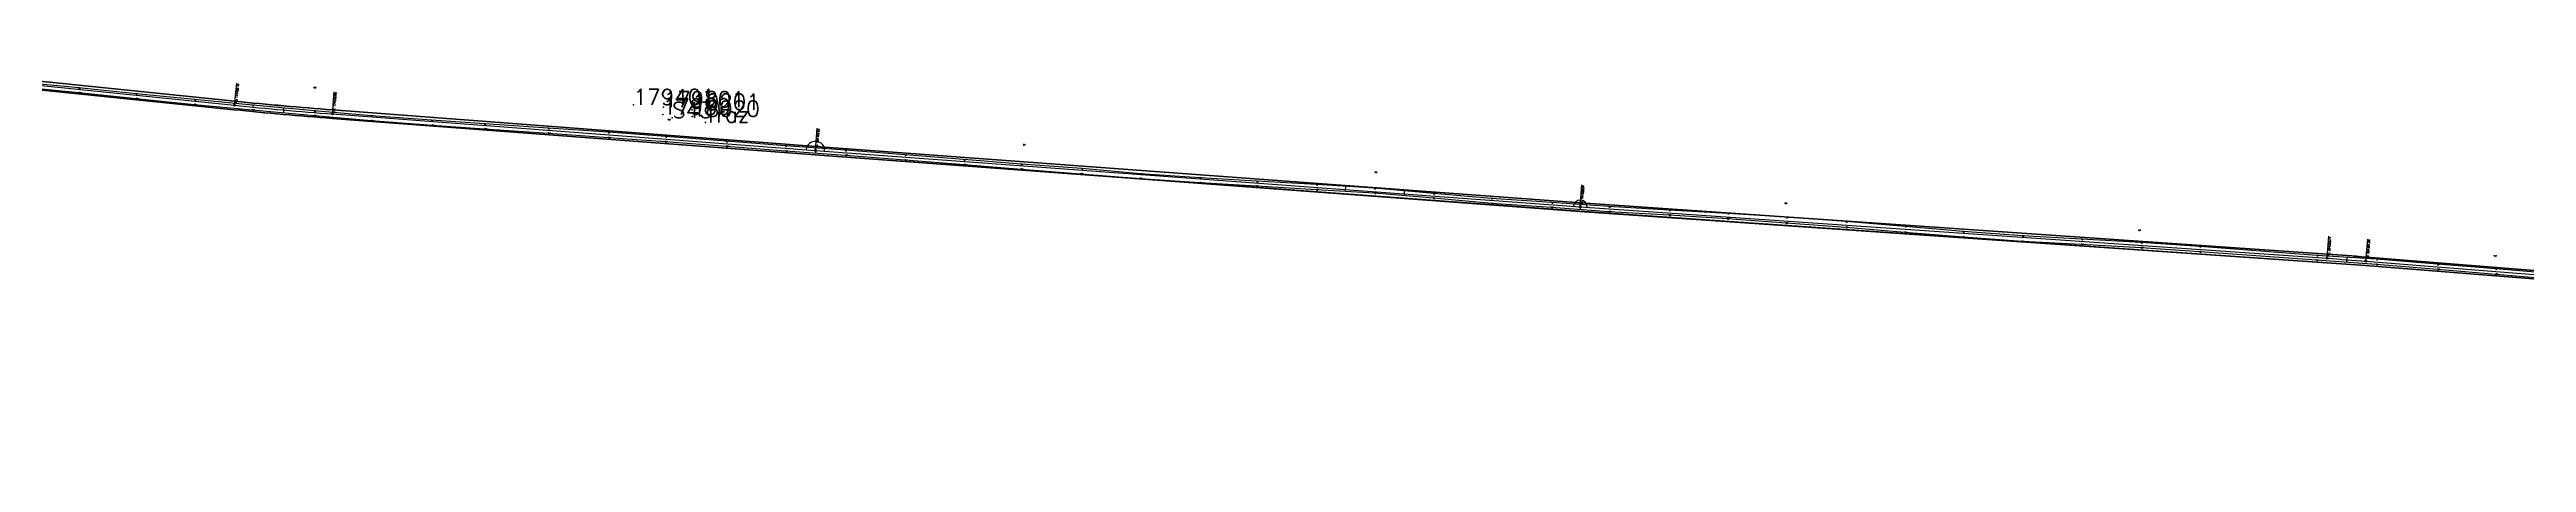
# Model space of a CAD drawing. Header units: metres. Extents: x 324293 to 653279, y 3585589 to 7191434.
# Drawn here: x 344462 to 347806, y 3586676 to 3587233 of the extents above; entities that cross this region are included whole.
import ezdxf

# ---------------------------------------------------------------- set-up
doc = ezdxf.new("R2010")
doc.units = ezdxf.units.M
for name, color, linetype in [('C-ROAD-CNTR-N', 92, 'Continuous'), ('C-ROAD-STAN', 11, 'Continuous'), ('FeatureAttribs', 7, 'Continuous'), ('tarh', 6, 'Continuous'), ('V-NODE', 1, 'Continuous'), ('V-NODE-TEXT', 11, 'Continuous'), ('Waypoint', 7, 'Continuous')]:
    doc.layers.add(name, color=color, linetype=linetype)
doc.styles.get("Standard").update_dxf_attribs({"font": 'simplex.shx'})
doc.dimstyles.get("Standard").update_dxf_attribs({"dimtxt": 0.18, "dimasz": 0.18, "dimexe": 0.18, "dimexo": 0.0625, "dimgap": 0.09, "dimtad": 0, "dimtih": 1, "dimtoh": 1, "dimdec": 4, "dimzin": 0, "dimdsep": 46, "dimtxsty": 'Standard', "dimcen": 0.09, "dimadec": 0, "dimazin": 0, "dimtfac": 1, "dimtdec": 4, "dimtofl": 0, "dimtmove": 0, "dimatfit": 3, "dimfxl": 1, "dimtolj": 1, "dimtzin": 0, "dimarcsym": 0})

# ---------------------------------------------------------------- blocks, each defined once
blk = doc.blocks.new('*U245')
at = {"color": 0, "linetype": 'ByBlock', "lineweight": -2, "transparency": 16777216}
for p, q in [((-1, -1), (1, 1)), ((-1, 1), (1, -1))]:
    blk.add_line(p, q, dxfattribs=at)
blk.add_circle((0, 0), 0.5, dxfattribs=at)
blk = doc.blocks.new('*D536')
at = {"layer": 'Defpoints', "color": 0, "transparency": 16777216}
for p in [(344844, 3587146), (345503, 3587107.1), (345496, 3587096.8), (345496, 3587096.8), (346528.4, 3587020.7)]:
    blk.add_point(p, dxfattribs=at)
at = {"layer": 'tarh', "color": 0, "lineweight": -2, "transparency": 16777216}
for start, end in [(87.3395, 174.8571), (356.6126, 84.1269)]:
    blk.add_arc((345496, 3587096.8), 12.4, start, end, dxfattribs=at)
at = {"layer": 'tarh', "color": 0, "transparency": 16777216}
for points in [[(345483.7, 3587097.9), (345483.6, 3587097.9), (345483.6, 3587097.8)], [(345508.5, 3587096.1), (345508.4, 3587096.1), (345508.4, 3587095.9)]]:
    blk.add_solid(points, dxfattribs=at)
at = {"layer": 'tarh', "color": 0, "transparency": 16777216, "insert": (345497, 3587109.2), "char_height": 0.18, "attachment_point": 5}
blk.add_mtext('\\A1;180°', dxfattribs=at)
blk = doc.blocks.new('*D537')
at = {"layer": 'Defpoints', "color": 0, "transparency": 16777216}
for p in [(345496, 3587096.8), (346528.4, 3587020.7), (346528.4, 3587020.7), (346533.6, 3587028.4), (347536.7, 3586951.4)]:
    blk.add_point(p, dxfattribs=at)
at = {"layer": 'tarh', "color": 0, "lineweight": -2, "transparency": 16777216}
for start, end in [(88.0798, 174.6666), (357.1845, 83.7656)]:
    blk.add_arc((346528.4, 3587020.7), 9.25, start, end, dxfattribs=at)
at = {"layer": 'tarh', "color": 0, "transparency": 16777216}
for points in [[(346519.3, 3587021.5), (346519.2, 3587021.6), (346519.2, 3587021.4)], [(346537.7, 3587020.2), (346537.6, 3587020.2), (346537.7, 3587020.1)]]:
    blk.add_solid(points, dxfattribs=at)
at = {"layer": 'tarh', "color": 0, "transparency": 16777216, "insert": (346529.1, 3587029.9), "char_height": 0.18, "attachment_point": 5}
blk.add_mtext('\\A1;180°', dxfattribs=at)
blk = doc.blocks.new('AeccTickTriangle')
at = {"color": 0, "linetype": 'ByBlock', "lineweight": -2}
blk.add_lwpolyline([(0, 1), (-1, 0), (1, 0)], close=True, dxfattribs=at)
at = {"color": 0, "linetype": 'ByBlock', "lineweight": -2, "const_width": 0.0625}
blk.add_lwpolyline([(0, 0, 1), (0, 0, 1)], format="xyb", close=True, dxfattribs=at)
blk = doc.blocks.new('AeccTickCircle')
blk.add_circle((0, 0), 1)
blk = doc.blocks.new('FEATURE')

msp = doc.modelspace()

# ---------------------------------------------------------------- linework, layer by layer
at = {"flags": 128}
for points in [[(347844.659, 3586930.644), (347763.966, 3586937.218), (347685.285, 3586943.539), (347603.327, 3586950.29), (347522.773, 3586955.386), (347364.731, 3586967.423), (347285.638, 3586972.641), (347205.023, 3586977.257), (347125.276, 3586981.744), (347045.315, 3586987.431), (346967.04, 3586994.483), (346886.997, 3587000.943), (346806.484, 3587006.729), (346727.26, 3587012.047), (346648.382, 3587016.409), (346567.233, 3587021.078), (346490.079, 3587026.543), (346408.364, 3587032.227), (346330.58, 3587038.889), (346250.585, 3587045.861), (346172.34, 3587050.712), (346091.526, 3587055.504), (346014.72, 3587059.949), (345934.477, 3587065.406), (345855.587, 3587072.477), (345773.601, 3587078.348), (345696.352, 3587084.421), (345617.086, 3587090.78), (345536.437, 3587097.159), (345455.288, 3587103.133), (345375.66, 3587109.183), (345293.65, 3587115.769), (345216.543, 3587121.368), (345135.282, 3587126.717), (345049.107, 3587132.525), (344977.608, 3587137.516), (344896.038, 3587143.654), (344819.421, 3587150.119), (344736.217, 3587157.994), (344657.964, 3587165.491), (344578.754, 3587173.324), (344501.488, 3587181.146), (344419.886, 3587188.98)], [(344419.919, 3587182.928), (344501.689, 3587175.075), (344578.982, 3587166.988), (344657.667, 3587159.009), (344735.707, 3587151.741), (344819.786, 3587144.118), (344896.166, 3587137.231), (344978.629, 3587131.084), (345049.437, 3587126.202), (345135.256, 3587120.277), (345216.61, 3587114.32), (345293.422, 3587108.853), (345375.747, 3587102.693), (345455.637, 3587096.351), (345536.744, 3587090.685), (345617.241, 3587084.068), (345696.658, 3587077.908), (345773.603, 3587071.824), (345854.079, 3587065.473), (345934.186, 3587059.205), (346014.998, 3587053.621), (346091.463, 3587049.118), (346172.258, 3587044.238), (346250.893, 3587039.731), (346330.32, 3587032.876), (346408.494, 3587025.587), (346489.545, 3587020.419), (346566.797, 3587014.734), (346648.262, 3587010.092), (346727.035, 3587005.157), (346806.238, 3586999.237), (346886.997, 3586993.477), (346966.559, 3586986.736), (347045.776, 3586980.345), (347125.005, 3586974.571), (347204.727, 3586970.545), (347285.467, 3586966.019), (347364.734, 3586960.463), (347522.337, 3586949.325), (347603.292, 3586943.425), (347685.865, 3586936.808), (347764.25, 3586930.203), (347844.524, 3586923.43)]]:
    msp.add_lwpolyline(points, dxfattribs=at)
at = {"layer": 'C-ROAD-CNTR-N', "color": 92, "linetype": 'Continuous', "lineweight": -3, "flags": 128}
msp.add_lwpolyline([(344035.34469, 3587226.85402), (344711.72338, 3587157.74283, 0.006640039), (344843.99807, 3587145.99986), (345496.0265, 3587096.832), (346528.42655, 3587020.69254), (347536.72695, 3586951.4072, -0.0026266915), (347589.11719, 3586947.53058), (348200.8695, 3586899.03125), (348614.60965, 3586864.04039, -0.0189310863), (349178.10314, 3586794.82012), (349912.4895, 3586676.24)], format="xyb", dxfattribs=at)
at = {"layer": 'C-ROAD-STAN', "color": 11, "linetype": 'Continuous', "lineweight": -3}
for p, q in [((344711.72338, 3587157.74283), (344714.77285, 3587187.58744)), ((344843.99807, 3587145.99986), (344846.2539, 3587175.91493)), ((345496.0265, 3587096.832), (345498.28232, 3587126.74707)), ((346528.42655, 3587020.69254), (346530.63305, 3587050.61129)), ((347536.72695, 3586951.4072), (347538.78355, 3586981.33662)), ((347589.11719, 3586947.53058), (347591.48813, 3586977.43674))]:
    msp.add_line(p, q, dxfattribs=at)
for centre in [(344711.72338, 3587157.74283), (344843.99807, 3587145.99986), (347536.72695, 3586951.4072), (347589.11719, 3586947.53058)]:
    msp.add_circle(centre, 0.05, dxfattribs=at)
at = {"layer": 'tarh'}
for p, q in [((344777.819, 3587154.0565), (344777.7465, 3587147.9295)), ((345495.8625, 3587100.146), (345496.1905, 3587093.518)), ((346211.4625, 3587048.2865), (346211.10285, 3587042.01159)), ((346290.5825, 3587042.375), (346290.6065, 3587036.3035)), ((346528.656, 3587023.8105), (346528.1971, 3587017.57458)), ((347563.05, 3586952.838), (347562.8145, 3586946.375))]:
    msp.add_line(p, q, dxfattribs=at)
for points in [[(344034.73479, 3587220.8851), (344711.11349, 3587151.77391, 0.006640039), (344843.54691, 3587140.01685), (345495.58027, 3587090.84861), (346528.00023, 3587014.70769), (347536.31563, 3586945.42131, -0.0026266915), (347588.643, 3586941.54934), (348200.37959, 3586893.05126), (348614.10403, 3586858.06174, -0.0189310863), (349177.14672, 3586788.89684), (349807.44747, 3586687.12325)], [(344035.95458, 3587232.82295), (344712.33327, 3587163.71175, 0.006640039), (344844.44924, 3587151.98288), (345496.47273, 3587102.81539), (346528.85286, 3587026.67739), (347537.13827, 3586957.39308, -0.0026266915), (347589.59137, 3586953.51181), (348201.35941, 3586905.01124), (348615.11528, 3586870.01905, -0.0189310863), (349179.05956, 3586800.7434), (349851.11458, 3586692.22782)]]:
    msp.add_lwpolyline(points, format="xyb", dxfattribs=at)
at = {"layer": 'tarh', "color": 4}
for points in [[(344034.78562, 3587221.38251), (344711.16431, 3587152.27132, 0.006640039), (344843.58451, 3587140.51544), (345495.61745, 3587091.34723), (346528.03576, 3587015.20642), (347536.3499, 3586945.92014, -0.0026266915), (347588.68251, 3586942.04778), (348200.42041, 3586893.5496), (348614.14616, 3586858.55996, -0.0189310863), (349177.22642, 3586789.39045), (349816.01686, 3586686.24604)], [(344035.90376, 3587232.32554), (344712.28245, 3587163.21434, 0.006640039), (344844.41164, 3587151.48429), (345496.43555, 3587102.31677), (346528.81734, 3587026.17866), (347537.10399, 3586956.89426, -0.0026266915), (347589.55186, 3586953.01337), (348201.31859, 3586904.5129), (348615.07314, 3586869.52083, -0.0189310863), (349178.97986, 3586800.2498), (349859.52456, 3586690.3634)]]:
    msp.add_lwpolyline(points, format="xyb", dxfattribs=at)
at = {"layer": 'Waypoint'}
for p in [(345250.41722, 3587158.14885, 999.39172), (345289.82387, 3587145.34361, 999.39172), (345291.0086, 3587155.08418, 999.39172), (345302.5445, 3587140.60107, 999.39172), (345329.38589, 3587142.62763, 999.39172), (345329.52581, 3587151.71891, 999.39172), (345347.41612, 3587134.47657, 999.39172)]:
    msp.add_point(p, dxfattribs=at)

# ---------------------------------------------------------------- block references
at = {"layer": 'C-ROAD-STAN', "color": 11, "linetype": 'Continuous', "lineweight": -3, "xscale": 1.25, "yscale": 1.25, "zscale": 1.25}
for p, rotation in [((344711.72338, 3587157.74283), 354.1658647491179), ((344843.99807, 3587145.99986), 355.6876272155995), ((345496.0265, 3587096.832), 355.6876272156077), ((346528.42655, 3587020.69254), 355.7820747832902), ((347536.72695, 3586951.4072), 356.0691007270929), ((347589.11719, 3586947.53058), 355.4671087566522)]:
    msp.add_blockref('AeccTickCircle', p, dxfattribs=dict(at, rotation=rotation))
at = {"layer": 'C-ROAD-STAN', "color": 11, "linetype": 'Continuous', "lineweight": -3, "xscale": 0.02999999999999999, "yscale": 0.02999999999999999, "zscale": 0.02999999999999999}
for p in [(344777.78275, 3587150.993), (345496.0265, 3587096.832), (346528.42655, 3587020.69254), (347562.93225, 3586949.6065)]:
    msp.add_blockref('AeccTickTriangle', p, dxfattribs=at)
at = {"layer": 'FeatureAttribs'}
ref = msp.add_blockref('FEATURE', (345250.41722, 3587158.14885, 999.39172), dxfattribs=at)
ref.add_attrib('NAME', '179401', (345250.41722, 3587158.14885, 999.39172), dxfattribs={"height": 21.339818})
ref = msp.add_blockref('FEATURE', (345291.0086, 3587155.08418, 999.39172), dxfattribs=at)
ref.add_attrib('NAME', '179801', (345291.0086, 3587155.08418, 999.39172), dxfattribs={"height": 21.339818})
ref = msp.add_blockref('FEATURE', (345329.52581, 3587151.71891, 999.39172), dxfattribs=at)
ref.add_attrib('NAME', '10201', (345329.52581, 3587151.71891, 999.39172), dxfattribs={"height": 21.339818})
ref = msp.add_blockref('FEATURE', (345289.82387, 3587145.34361, 999.39172), dxfattribs=at)
ref.add_attrib('NAME', '17980', (345289.82387, 3587145.34361, 999.39172), dxfattribs={"height": 21.339818})
ref = msp.add_blockref('FEATURE', (345302.5445, 3587140.60107, 999.39172), dxfattribs=at)
ref.add_attrib('NAME', 'S43', (345302.5445, 3587140.60107, 999.39172), dxfattribs={"height": 21.339818})
ref = msp.add_blockref('FEATURE', (345329.38589, 3587142.62763, 999.39172), dxfattribs=at)
ref.add_attrib('NAME', '18020', (345329.38589, 3587142.62763, 999.39172), dxfattribs={"height": 21.339818})
ref = msp.add_blockref('FEATURE', (345347.41612, 3587134.47657, 999.39172), dxfattribs=at)
ref.add_attrib('NAME', 'Traz', (345347.41612, 3587134.47657, 999.39172), dxfattribs={"height": 21.339818})
at = {"layer": 'V-NODE', "xscale": 0.2, "yscale": 0.2, "zscale": 0.2}
for p in [(344501.488, 3587181.146, 1030.954), (344501.689, 3587175.075, 1030.943), (344578.754, 3587173.324, 1030.611), (344819.1092, 3587181.91282, 1029.96355), (344578.982, 3587166.988, 1030.646), (344657.667, 3587159.009, 1030.636), (344657.964, 3587165.491, 1030.596), (344735.707, 3587151.741, 1030.619), (344736.217, 3587157.994, 1030.578), (344819.421, 3587150.119, 1030.421), (344819.786, 3587144.118, 1030.484), (344896.038, 3587143.654, 1030.44), (344896.166, 3587137.231, 1030.487), (344977.608, 3587137.516, 1030.619), (345297.30065, 3587138.71007, 1032.63286), (344978.629, 3587131.084, 1030.647), (345049.107, 3587132.525, 1031.149), (345049.437, 3587126.202, 1031.219), (345135.256, 3587120.277, 1032.005), (345135.282, 3587126.717, 1031.937), (345216.543, 3587121.368, 1032.603), (345216.61, 3587114.32, 1032.754), (345293.422, 3587108.853, 1033.253), (345293.65, 3587115.769, 1033.629), (345375.66, 3587109.183, 1033.729), (345776.54682, 3587104.86888, 1036.21293), (345375.747, 3587102.693, 1033.664), (345455.288, 3587103.133, 1034.279), (345455.637, 3587096.351, 1034.216), (345536.437, 3587097.159, 1034.773), (345536.744, 3587090.685, 1034.76), (345617.086, 3587090.78, 1035.469), (345617.241, 3587084.068, 1035.546), (345696.352, 3587084.421, 1036.254), (345696.658, 3587077.908, 1036.298), (345773.601, 3587078.348, 1037.012), (345773.603, 3587071.824, 1037.071), (345855.587, 3587072.477, 1037.948), (345854.079, 3587065.473, 1037.986), (345934.186, 3587059.205, 1038.801), (345934.477, 3587065.406, 1038.684), (346014.72, 3587059.949, 1039.267), (346014.998, 3587053.621, 1039.416), (346091.463, 3587049.118, 1040.201), (346091.526, 3587055.504, 1040.104), (346172.258, 3587044.238, 1040.719), (346172.34, 3587050.712, 1040.68), (346250.585, 3587045.861, 1041.346), (346250.893, 3587039.731, 1041.391), (346251.29516, 3587067.9505, 1040.77474), (346330.58, 3587038.889, 1042.319), (346330.32, 3587032.876, 1042.384), (346408.364, 3587032.227, 1043.41), (346408.494, 3587025.587, 1043.493), (346489.545, 3587020.419, 1044.859), (346490.079, 3587026.543, 1044.561), (346566.797, 3587014.734, 1045.59), (346567.233, 3587021.078, 1045.429), (346648.262, 3587010.092, 1046.444), (346648.382, 3587016.409, 1046.337), (346727.035, 3587005.157, 1047.083), (346727.26, 3587012.047, 1047.079), (346804.775, 3587025.94244, 1046.96113), (346806.484, 3587006.729, 1047.549), (346806.238, 3586999.237, 1047.676), (346886.997, 3587000.943, 1048.266), (346886.997, 3586993.477, 1048.421), (346966.559, 3586986.736, 1049.339), (346967.04, 3586994.483, 1049.209), (347045.315, 3586987.431, 1050.159), (347045.776, 3586980.345, 1050.386), (347125.005, 3586974.571, 1051.324), (347125.276, 3586981.744, 1051.293), (347204.727, 3586970.545, 1052.484), (347205.023, 3586977.257, 1052.399), (347282.14466, 3586989.52293, 1052.56067), (347285.638, 3586972.641, 1053.124), (347285.467, 3586966.019, 1053.174), (347364.731, 3586967.423, 1054.005), (347364.734, 3586960.463, 1054.02), (347522.337, 3586949.325, 1055.188), (347522.773, 3586955.386, 1055.151), (347603.292, 3586943.425, 1055.472), (347603.327, 3586950.29, 1055.324), (347685.285, 3586943.539, 1055.818), (347685.865, 3586936.808, 1055.851), (347762.34158, 3586955.02491, 1055.63387), (347763.966, 3586937.218, 1056.307), (347764.25, 3586930.203, 1056.395)]:
    msp.add_blockref('*U245', p, dxfattribs=at)

# ---------------------------------------------------------------- texts
at = {"layer": 'C-ROAD-STAN', "color": 11, "linetype": 'Continuous', "lineweight": -3, "char_height": 2.54, "attachment_point": 3}
for s, insert, rotation in [('PC: 17+406.15', (344715.34001, 3587186.89118), 84.16586475), ('PT: 17+538.95', (344846.83935, 3587175.23398), 85.68762722), ('PI: 18+192.83', (345498.86778, 3587126.06612), 85.68762722), ('PI: 19+228.04', (346531.21963, 3587049.9313), 85.78207478), ('PC: 20+238.71', (347539.37352, 3586980.65958), 86.06910073), ('PT: 20+291.25', (347592.07096, 3586976.75354), 85.46710876)]:
    msp.add_mtext(s, dxfattribs=dict(at, insert=insert, rotation=rotation))
at = {"layer": 'V-NODE-TEXT'}
for s, insert, char_height, attachment_point in [('164', (344501.62942, 3587181.396, 1030.954), 0.3, 7), ('1030.95', (344501.62942, 3587181.146, 1030.954), 0.5, 4), ('as', (344501.62942, 3587180.896, 1030.954), 1, 1), ('163', (344501.83042, 3587175.325, 1030.943), 0.3, 7), ('1030.94', (344501.83042, 3587175.075, 1030.943), 0.5, 4), ('as', (344501.83042, 3587174.825, 1030.943), 1, 1), ('166', (344578.89542, 3587173.574, 1030.611), 0.3, 7), ('1030.61', (344578.89542, 3587173.324, 1030.611), 0.5, 4), ('as', (344578.89542, 3587173.074, 1030.611), 1, 1), ('12', (344819.25062, 3587182.16282, 1029.96355), 0.3, 7), ('1029.96', (344819.25062, 3587181.91282, 1029.96355), 0.5, 4), ('s42', (344819.25062, 3587181.66282, 1029.96355), 1, 1), ('165', (344579.12342, 3587167.238, 1030.646), 0.3, 7), ('1030.65', (344579.12342, 3587166.988, 1030.646), 0.5, 4), ('as', (344579.12342, 3587166.738, 1030.646), 1, 1), ('167', (344657.80842, 3587159.259, 1030.636), 0.3, 7), ('1030.64', (344657.80842, 3587159.009, 1030.636), 0.5, 4), ('as', (344657.80842, 3587158.759, 1030.636), 1, 1), ('168', (344658.10542, 3587165.741, 1030.596), 0.3, 7), ('1030.60', (344658.10542, 3587165.491, 1030.596), 0.5, 4), ('as', (344658.10542, 3587165.241, 1030.596), 1, 1), ('169', (344735.84842, 3587151.991, 1030.619), 0.3, 7), ('1030.62', (344735.84842, 3587151.741, 1030.619), 0.5, 4), ('as', (344735.84842, 3587151.491, 1030.619), 1, 1), ('170', (344736.35842, 3587158.244, 1030.578), 0.3, 7), ('1030.58', (344736.35842, 3587157.994, 1030.578), 0.5, 4), ('as', (344736.35842, 3587157.744, 1030.578), 1, 1), ('172', (344819.56242, 3587150.369, 1030.421), 0.3, 7), ('1030.42', (344819.56242, 3587150.119, 1030.421), 0.5, 4), ('as', (344819.56242, 3587149.869, 1030.421), 1, 1), ('171', (344819.92742, 3587144.368, 1030.484), 0.3, 7), ('1030.48', (344819.92742, 3587144.118, 1030.484), 0.5, 4), ('as', (344819.92742, 3587143.868, 1030.484), 1, 1), ('174', (344896.17942, 3587143.904, 1030.44), 0.3, 7), ('1030.44', (344896.17942, 3587143.654, 1030.44), 0.5, 4), ('as', (344896.17942, 3587143.404, 1030.44), 1, 1), ('173', (344896.30742, 3587137.481, 1030.487), 0.3, 7), ('1030.49', (344896.30742, 3587137.231, 1030.487), 0.5, 4), ('176', (344977.74942, 3587137.766, 1030.619), 0.3, 7), ('1030.62', (344977.74942, 3587137.516, 1030.619), 0.5, 4), ('11', (345297.44207, 3587138.96007, 1032.63286), 0.3, 7), ('1032.63', (345297.44207, 3587138.71007, 1032.63286), 0.5, 4), ('s43', (345297.44207, 3587138.46007, 1032.63286), 1, 1), ('as', (344896.30742, 3587136.981, 1030.487), 1, 1), ('as', (344977.74942, 3587137.266, 1030.619), 1, 1), ('175', (344978.77042, 3587131.334, 1030.647), 0.3, 7), ('1030.65', (344978.77042, 3587131.084, 1030.647), 0.5, 4), ('as', (344978.77042, 3587130.834, 1030.647), 1, 1), ('178', (345049.24842, 3587132.775, 1031.149), 0.3, 7), ('1031.15', (345049.24842, 3587132.525, 1031.149), 0.5, 4), ('as', (345049.24842, 3587132.275, 1031.149), 1, 1), ('177', (345049.57842, 3587126.452, 1031.219), 0.3, 7), ('1031.22', (345049.57842, 3587126.202, 1031.219), 0.5, 4), ('as', (345049.57842, 3587125.952, 1031.219), 1, 1), ('179', (345135.39742, 3587120.527, 1032.005), 0.3, 7), ('180', (345135.42342, 3587126.967, 1031.937), 0.3, 7), ('1032.00', (345135.39742, 3587120.277, 1032.005), 0.5, 4), ('as', (345135.39742, 3587120.027, 1032.005), 1, 1), ('1031.94', (345135.42342, 3587126.717, 1031.937), 0.5, 4), ('as', (345135.42342, 3587126.467, 1031.937), 1, 1), ('182', (345216.68442, 3587121.618, 1032.603), 0.3, 7), ('1032.60', (345216.68442, 3587121.368, 1032.603), 0.5, 4), ('as', (345216.68442, 3587121.118, 1032.603), 1, 1), ('181', (345216.75142, 3587114.57, 1032.754), 0.3, 7), ('1032.75', (345216.75142, 3587114.32, 1032.754), 0.5, 4), ('aa', (345216.75142, 3587114.07, 1032.754), 1, 1), ('183', (345293.56342, 3587109.103, 1033.253), 0.3, 7), ('1033.25', (345293.56342, 3587108.853, 1033.253), 0.5, 4), ('as', (345293.56342, 3587108.603, 1033.253), 1, 1), ('184', (345293.79142, 3587116.019, 1033.629), 0.3, 7), ('1033.63', (345293.79142, 3587115.769, 1033.629), 0.5, 4), ('as', (345293.79142, 3587115.519, 1033.629), 1, 1), ('186', (345375.80142, 3587109.433, 1033.729), 0.3, 7), ('1033.73', (345375.80142, 3587109.183, 1033.729), 0.5, 4), ('as', (345375.80142, 3587108.933, 1033.729), 1, 1), ('188', (345455.42942, 3587103.383, 1034.279), 0.3, 7), ('10', (345776.68824, 3587105.11888, 1036.21293), 0.3, 7), ('1036.21', (345776.68824, 3587104.86888, 1036.21293), 0.5, 4), ('s44', (345776.68824, 3587104.61888, 1036.21293), 1, 1), ('185', (345375.88842, 3587102.943, 1033.664), 0.3, 7), ('1033.66', (345375.88842, 3587102.693, 1033.664), 0.5, 4), ('as', (345375.88842, 3587102.443, 1033.664), 1, 1), ('1034.28', (345455.42942, 3587103.133, 1034.279), 0.5, 4), ('as', (345455.42942, 3587102.883, 1034.279), 1, 1), ('187', (345455.77842, 3587096.601, 1034.216), 0.3, 7), ('1034.22', (345455.77842, 3587096.351, 1034.216), 0.5, 4), ('as', (345455.77842, 3587096.101, 1034.216), 1, 1), ('190', (345536.57842, 3587097.409, 1034.773), 0.3, 7), ('1034.77', (345536.57842, 3587097.159, 1034.773), 0.5, 4), ('as', (345536.57842, 3587096.909, 1034.773), 1, 1), ('189', (345536.88542, 3587090.935, 1034.76), 0.3, 7), ('1034.76', (345536.88542, 3587090.685, 1034.76), 0.5, 4), ('as', (345536.88542, 3587090.435, 1034.76), 1, 1), ('192', (345617.22742, 3587091.03, 1035.469), 0.3, 7), ('1035.47', (345617.22742, 3587090.78, 1035.469), 0.5, 4), ('as', (345617.22742, 3587090.53, 1035.469), 1, 1), ('191', (345617.38242, 3587084.318, 1035.546), 0.3, 7), ('1035.55', (345617.38242, 3587084.068, 1035.546), 0.5, 4), ('as', (345617.38242, 3587083.818, 1035.546), 1, 1), ('194', (345696.49342, 3587084.671, 1036.254), 0.3, 7), ('1036.25', (345696.49342, 3587084.421, 1036.254), 0.5, 4), ('as', (345696.49342, 3587084.171, 1036.254), 1, 1), ('193', (345696.79942, 3587078.158, 1036.298), 0.3, 7), ('1036.30', (345696.79942, 3587077.908, 1036.298), 0.5, 4), ('as', (345696.79942, 3587077.658, 1036.298), 1, 1), ('196', (345773.74242, 3587078.598, 1037.012), 0.3, 7), ('195', (345773.74442, 3587072.074, 1037.071), 0.3, 7), ('1037.01', (345773.74242, 3587078.348, 1037.012), 0.5, 4), ('as', (345773.74242, 3587078.098, 1037.012), 1, 1), ('1037.07', (345773.74442, 3587071.824, 1037.071), 0.5, 4), ('as', (345773.74442, 3587071.574, 1037.071), 1, 1), ('198', (345855.72842, 3587072.727, 1037.948), 0.3, 7), ('1037.95', (345855.72842, 3587072.477, 1037.948), 0.5, 4), ('as', (345855.72842, 3587072.227, 1037.948), 1, 1), ('197', (345854.22042, 3587065.723, 1037.986), 0.3, 7), ('1037.99', (345854.22042, 3587065.473, 1037.986), 0.5, 4), ('as', (345854.22042, 3587065.223, 1037.986), 1, 1), ('199', (345934.32742, 3587059.455, 1038.801), 0.3, 7), ('1038.80', (345934.32742, 3587059.205, 1038.801), 0.5, 4), ('as', (345934.32742, 3587058.955, 1038.801), 1, 1), ('200', (345934.61842, 3587065.656, 1038.684), 0.3, 7), ('1038.68', (345934.61842, 3587065.406, 1038.684), 0.5, 4), ('as', (345934.61842, 3587065.156, 1038.684), 1, 1), ('202', (346014.86142, 3587060.199, 1039.267), 0.3, 7), ('1039.27', (346014.86142, 3587059.949, 1039.267), 0.5, 4), ('as', (346014.86142, 3587059.699, 1039.267), 1, 1), ('201', (346015.13942, 3587053.871, 1039.416), 0.3, 7), ('1039.42', (346015.13942, 3587053.621, 1039.416), 0.5, 4), ('as', (346015.13942, 3587053.371, 1039.416), 1, 1), ('203', (346091.60442, 3587049.368, 1040.201), 0.3, 7), ('204', (346091.66742, 3587055.754, 1040.104), 0.3, 7), ('1040.20', (346091.60442, 3587049.118, 1040.201), 0.5, 4), ('as', (346091.60442, 3587048.868, 1040.201), 1, 1), ('1040.10', (346091.66742, 3587055.504, 1040.104), 0.5, 4), ('as', (346091.66742, 3587055.254, 1040.104), 1, 1), ('205', (346172.39942, 3587044.488, 1040.719), 0.3, 7), ('206', (346172.48142, 3587050.962, 1040.68), 0.3, 7), ('1040.72', (346172.39942, 3587044.238, 1040.719), 0.5, 4), ('as', (346172.39942, 3587043.988, 1040.719), 1, 1), ('1040.68', (346172.48142, 3587050.712, 1040.68), 0.5, 4), ('as', (346172.48142, 3587050.462, 1040.68), 1, 1), ('208', (346250.72642, 3587046.111, 1041.346), 0.3, 7), ('1041.35', (346250.72642, 3587045.861, 1041.346), 0.5, 4), ('as', (346250.72642, 3587045.611, 1041.346), 1, 1), ('207', (346251.03442, 3587039.981, 1041.391), 0.3, 7), ('1041.39', (346251.03442, 3587039.731, 1041.391), 0.5, 4), ('as', (346251.03442, 3587039.481, 1041.391), 1, 1), ('9', (346251.43658, 3587068.2005, 1040.77474), 0.3, 7), ('1040.77', (346251.43658, 3587067.9505, 1040.77474), 0.5, 4), ('s45', (346251.43658, 3587067.7005, 1040.77474), 1, 1), ('210', (346330.72142, 3587039.139, 1042.319), 0.3, 7), ('1042.32', (346330.72142, 3587038.889, 1042.319), 0.5, 4), ('as', (346330.72142, 3587038.639, 1042.319), 1, 1), ('209', (346330.46142, 3587033.126, 1042.384), 0.3, 7), ('1042.38', (346330.46142, 3587032.876, 1042.384), 0.5, 4), ('as', (346330.46142, 3587032.626, 1042.384), 1, 1), ('212', (346408.50542, 3587032.477, 1043.41), 0.3, 7), ('1043.41', (346408.50542, 3587032.227, 1043.41), 0.5, 4), ('as', (346408.50542, 3587031.977, 1043.41), 1, 1), ('211', (346408.63542, 3587025.837, 1043.493), 0.3, 7), ('1043.49', (346408.63542, 3587025.587, 1043.493), 0.5, 4), ('as', (346408.63542, 3587025.337, 1043.493), 1, 1), ('213', (346489.68642, 3587020.669, 1044.859), 0.3, 7), ('1044.86', (346489.68642, 3587020.419, 1044.859), 0.5, 4), ('as', (346489.68642, 3587020.169, 1044.859), 1, 1), ('214', (346490.22042, 3587026.793, 1044.561), 0.3, 7), ('1044.56', (346490.22042, 3587026.543, 1044.561), 0.5, 4), ('as', (346490.22042, 3587026.293, 1044.561), 1, 1), ('215', (346566.93842, 3587014.984, 1045.59), 0.3, 7), ('1045.59', (346566.93842, 3587014.734, 1045.59), 0.5, 4), ('as', (346566.93842, 3587014.484, 1045.59), 1, 1), ('216', (346567.37442, 3587021.328, 1045.429), 0.3, 7), ('1045.43', (346567.37442, 3587021.078, 1045.429), 0.5, 4), ('as', (346567.37442, 3587020.828, 1045.429), 1, 1), ('217', (346648.40342, 3587010.342, 1046.444), 0.3, 7), ('1046.44', (346648.40342, 3587010.092, 1046.444), 0.5, 4), ('as', (346648.40342, 3587009.842, 1046.444), 1, 1), ('218', (346648.52342, 3587016.659, 1046.337), 0.3, 7), ('1046.34', (346648.52342, 3587016.409, 1046.337), 0.5, 4), ('as', (346648.52342, 3587016.159, 1046.337), 1, 1), ('219', (346727.17642, 3587005.407, 1047.083), 0.3, 7), ('1047.08', (346727.17642, 3587005.157, 1047.083), 0.5, 4), ('as', (346727.17642, 3587004.907, 1047.083), 1, 1), ('220', (346727.40142, 3587012.297, 1047.079), 0.3, 7), ('1047.08', (346727.40142, 3587012.047, 1047.079), 0.5, 4), ('as', (346727.40142, 3587011.797, 1047.079), 1, 1), ('8', (346804.91642, 3587026.19244, 1046.96113), 0.3, 7), ('1046.96', (346804.91642, 3587025.94244, 1046.96113), 0.5, 4), ('s46', (346804.91642, 3587025.69244, 1046.96113), 1, 1), ('222', (346806.62542, 3587006.979, 1047.549), 0.3, 7), ('1047.55', (346806.62542, 3587006.729, 1047.549), 0.5, 4), ('as', (346806.62542, 3587006.479, 1047.549), 1, 1), ('221', (346806.37942, 3586999.487, 1047.676), 0.3, 7), ('1047.68', (346806.37942, 3586999.237, 1047.676), 0.5, 4), ('as', (346806.37942, 3586998.987, 1047.676), 1, 1), ('224', (346887.13842, 3587001.193, 1048.266), 0.3, 7), ('223', (346887.13842, 3586993.727, 1048.421), 0.3, 7), ('1048.27', (346887.13842, 3587000.943, 1048.266), 0.5, 4), ('as', (346887.13842, 3587000.693, 1048.266), 1, 1), ('1048.42', (346887.13842, 3586993.477, 1048.421), 0.5, 4), ('as', (346887.13842, 3586993.227, 1048.421), 1, 1), ('225', (346966.70042, 3586986.986, 1049.339), 0.3, 7), ('1049.34', (346966.70042, 3586986.736, 1049.339), 0.5, 4), ('as', (346966.70042, 3586986.486, 1049.339), 1, 1), ('226', (346967.18142, 3586994.733, 1049.209), 0.3, 7), ('1049.21', (346967.18142, 3586994.483, 1049.209), 0.5, 4), ('as', (346967.18142, 3586994.233, 1049.209), 1, 1), ('228', (347045.45642, 3586987.681, 1050.159), 0.3, 7), ('1050.16', (347045.45642, 3586987.431, 1050.159), 0.5, 4), ('as', (347045.45642, 3586987.181, 1050.159), 1, 1), ('227', (347045.91742, 3586980.595, 1050.386), 0.3, 7), ('1050.39', (347045.91742, 3586980.345, 1050.386), 0.5, 4), ('as', (347045.91742, 3586980.095, 1050.386), 1, 1), ('229', (347125.14642, 3586974.821, 1051.324), 0.3, 7), ('1051.32', (347125.14642, 3586974.571, 1051.324), 0.5, 4), ('as', (347125.14642, 3586974.321, 1051.324), 1, 1), ('230', (347125.41742, 3586981.994, 1051.293), 0.3, 7), ('1051.29', (347125.41742, 3586981.744, 1051.293), 0.5, 4), ('as', (347125.41742, 3586981.494, 1051.293), 1, 1), ('231', (347204.86842, 3586970.795, 1052.484), 0.3, 7), ('1052.48', (347204.86842, 3586970.545, 1052.484), 0.5, 4), ('as', (347204.86842, 3586970.295, 1052.484), 1, 1), ('232', (347205.16442, 3586977.507, 1052.399), 0.3, 7), ('1052.40', (347205.16442, 3586977.257, 1052.399), 0.5, 4), ('as', (347205.16442, 3586977.007, 1052.399), 1, 1), ('7', (347282.28608, 3586989.77293, 1052.56067), 0.3, 7), ('1052.56', (347282.28608, 3586989.52293, 1052.56067), 0.5, 4), ('s47', (347282.28608, 3586989.27293, 1052.56067), 1, 1), ('234', (347285.77942, 3586972.891, 1053.124), 0.3, 7), ('1053.12', (347285.77942, 3586972.641, 1053.124), 0.5, 4), ('as', (347285.77942, 3586972.391, 1053.124), 1, 1), ('233', (347285.60842, 3586966.269, 1053.174), 0.3, 7), ('1053.17', (347285.60842, 3586966.019, 1053.174), 0.5, 4), ('as', (347285.60842, 3586965.769, 1053.174), 1, 1), ('236', (347364.87242, 3586967.673, 1054.005), 0.3, 7), ('235', (347364.87542, 3586960.713, 1054.02), 0.3, 7), ('1054.00', (347364.87242, 3586967.423, 1054.005), 0.5, 4), ('as', (347364.87242, 3586967.173, 1054.005), 1, 1), ('1054.02', (347364.87542, 3586960.463, 1054.02), 0.5, 4), ('as', (347364.87542, 3586960.213, 1054.02), 1, 1), ('237', (347522.47842, 3586949.575, 1055.188), 0.3, 7), ('1055.19', (347522.47842, 3586949.325, 1055.188), 0.5, 4), ('as', (347522.47842, 3586949.075, 1055.188), 1, 1), ('238', (347522.91442, 3586955.636, 1055.151), 0.3, 7), ('1055.15', (347522.91442, 3586955.386, 1055.151), 0.5, 4), ('as', (347522.91442, 3586955.136, 1055.151), 1, 1), ('239', (347603.43342, 3586943.675, 1055.472), 0.3, 7), ('240', (347603.46842, 3586950.54, 1055.324), 0.3, 7), ('1055.47', (347603.43342, 3586943.425, 1055.472), 0.5, 4), ('as', (347603.43342, 3586943.175, 1055.472), 1, 1), ('1055.32', (347603.46842, 3586950.29, 1055.324), 0.5, 4), ('as', (347603.46842, 3586950.04, 1055.324), 1, 1), ('242', (347685.42642, 3586943.789, 1055.818), 0.3, 7), ('1055.82', (347685.42642, 3586943.539, 1055.818), 0.5, 4), ('as', (347685.42642, 3586943.289, 1055.818), 1, 1), ('241', (347686.00642, 3586937.058, 1055.851), 0.3, 7), ('1055.85', (347686.00642, 3586936.808, 1055.851), 0.5, 4), ('6', (347762.483, 3586955.27491, 1055.63387), 0.3, 7), ('1055.63', (347762.483, 3586955.02491, 1055.63387), 0.5, 4), ('s48', (347762.483, 3586954.77491, 1055.63387), 1, 1), ('244', (347764.10742, 3586937.468, 1056.307), 0.3, 7), ('1056.31', (347764.10742, 3586937.218, 1056.307), 0.5, 4), ('as', (347764.10742, 3586936.968, 1056.307), 1, 1), ('as', (347686.00642, 3586936.558, 1055.851), 1, 1), ('243', (347764.39142, 3586930.453, 1056.395), 0.3, 7), ('1056.40', (347764.39142, 3586930.203, 1056.395), 0.5, 4), ('as', (347764.39142, 3586929.953, 1056.395), 1, 1)]:
    msp.add_mtext(s, dxfattribs=dict(at, insert=insert, char_height=char_height, attachment_point=attachment_point))

# ---------------------------------------------------------------- dimensions: what is measured, and where the dimension line sits
at = {"layer": 'tarh'}
for base, line1, line2, picture, middle in [((345503.01559, 3587107.09708), ((346528.42655, 3587020.69254), (345496.0265, 3587096.832)), ((345496.0265, 3587096.832), (344843.99807, 3587145.99986)), '*D536', (345496.95009, 3587109.21611)), ((346533.60044, 3587028.35548), ((347536.72695, 3586951.4072), (346528.42655, 3587020.69254)), ((346528.42655, 3587020.69254), (345496.0265, 3587096.832)), '*D537', (346529.0835, 3587029.91524))]:
    dim = msp.add_angular_dim_2l(base=base, line1=line1, line2=line2, dimstyle='Standard', dxfattribs=at)
    dim.commit()
    dim.dimension.update_dxf_attribs({"geometry": picture, "text_midpoint": middle})

doc.saveas('drawing.dxf')
